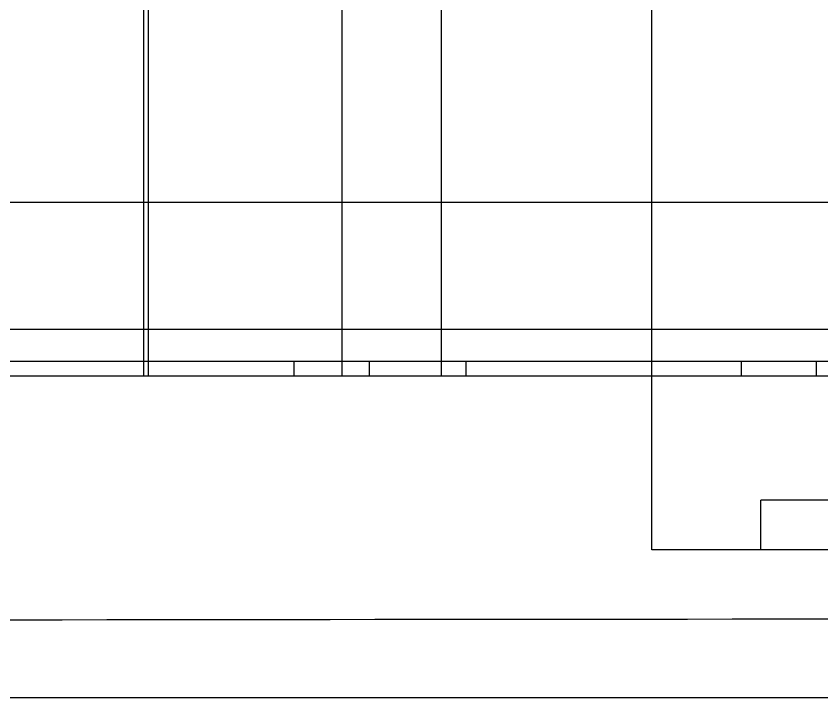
# Model space of a CAD drawing. Extents: x 0 to 171, y 0 to 233.
# Drawn here: x 46.13 to 62.26, y 1.51 to 15.17 of the extents above; entities that cross this region are included whole.
import ezdxf

# ---------------------------------------------------------------- set-up
doc = ezdxf.new("R2010")
doc.units = 0
doc.layers.add('-15N-THT. THIẾT BỊ ĐÓNG MỞ', color=40, linetype='CONTINUOUS')

# ---------------------------------------------------------------- blocks, each defined once
blk = doc.blocks.new('06 - N - SC VSD CHIẾU TRÊN ATV630U75~D11N4')
at = {"layer": '-15N-THT. THIẾT BỊ ĐÓNG MỞ'}
for p, q in [((-36.808, -225.052), (-36.808, -209.144)), ((-36.719, -225.052), (-36.719, -209.144)), ((-32.841, -225.052), (-32.841, -209.144)), ((-30.854, -225.052), (-30.854, -209.144)), ((-26.64, -228.532), (-26.64, -209.144)), ((76.549, -221.572), (-76.549, -221.572)), ((-70.351, -224.11), (70.351, -224.11)), ((-62.594, -224.754), (62.594, -224.754)), ((-33.803, -225.052), (-33.803, -224.754)), ((-32.298, -224.754), (-32.298, -225.052)), ((-30.359, -225.052), (-30.359, -224.754)), ((-24.855, -224.754), (-24.855, -225.052)), ((-23.35, -224.754), (-23.35, -225.052)), ((76.549, -225.052), (-76.549, -225.052)), ((-30.854, -225.052), (-30.854, -225.052)), ((-24.458, -227.537), (-24.458, -227.537)), ((-24.458, -228.532), (-24.458, -227.537)), ((48.81, -227.537), (-24.458, -227.537)), ((-26.64, -228.532), (-26.64, -228.532)), ((50.992, -228.532), (-26.64, -228.532)), ((-24.458, -228.532), (-24.458, -228.532)), ((67.611, -231.496), (-67.611, -231.496))]:
    blk.add_line(p, q, dxfattribs=at)
blk.add_ellipse((0, -307.932), major_axis=(1477.794, 0), ratio=0.052796, start_param=1.532073, end_param=1.60952, dxfattribs=at)

msp = doc.modelspace()

# ---------------------------------------------------------------- block references
msp.add_blockref('06 - N - SC VSD CHIẾU TRÊN ATV630U75~D11N4', (85.5, 233.007))

doc.saveas('drawing.dxf')
